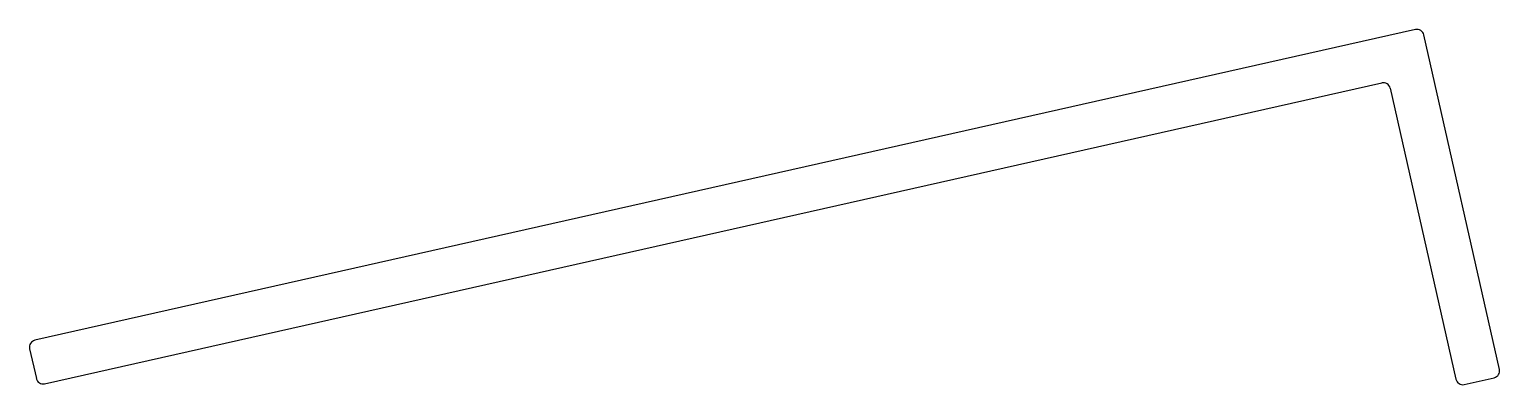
# Model space of a CAD drawing. Header units: inches. Extents: x -77 to 28, y 0 to 25.
import ezdxf

# ---------------------------------------------------------------- set-up
doc = ezdxf.new("R2010")
doc.units = ezdxf.units.IN
doc.header["$MEASUREMENT"] = 0

msp = doc.modelspace()

# ---------------------------------------------------------------- linework, layer by layer
at = {"color": 7}
for p, q in [((21.75, 25.06), (-76.38, 2.95)), ((27.72, 0.88), (22.35, 24.68)), ((-75.69, -0.15), (19.35, 21.27)), ((19.95, 20.89), (24.62, 0.18)), ((-76.76, 2.35), (-76.28, 0.23)), ((25.22, -0.19), (27.34, 0.28))]:
    msp.add_line(p, q, dxfattribs=at)
for centre, start, end in [((21.86, 24.57), 12.7, 102.7), ((19.46, 20.78), 12.7, 102.7), ((-76.27, 2.46), 102.7, 192.7), ((-75.8, 0.34), 192.7, 282.7), ((25.11, 0.29), 192.7, 282.7), ((27.23, 0.77), 282.7, 12.7)]:
    msp.add_arc(centre, 0.5, start, end, dxfattribs=at)

doc.saveas('drawing.dxf')
